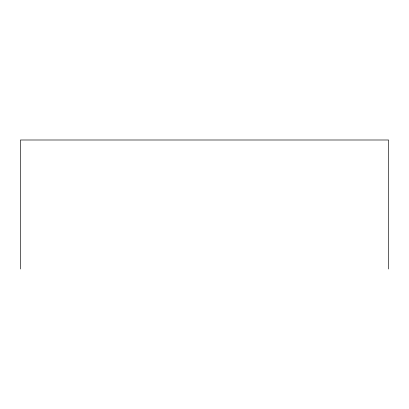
<?xml version="1.0" encoding="UTF-8"?>
<svg xmlns="http://www.w3.org/2000/svg" width="409" height="409" viewBox="0 0 409 409"><rect width="100%" height="100%" fill="white"/><g stroke="black" fill="none" stroke-linecap="round" stroke-linejoin="round"><path stroke-width="0.61" d="M388.55 269.004L388.55 139.996L20.45 139.996L20.45 269.004"/></g></svg>
